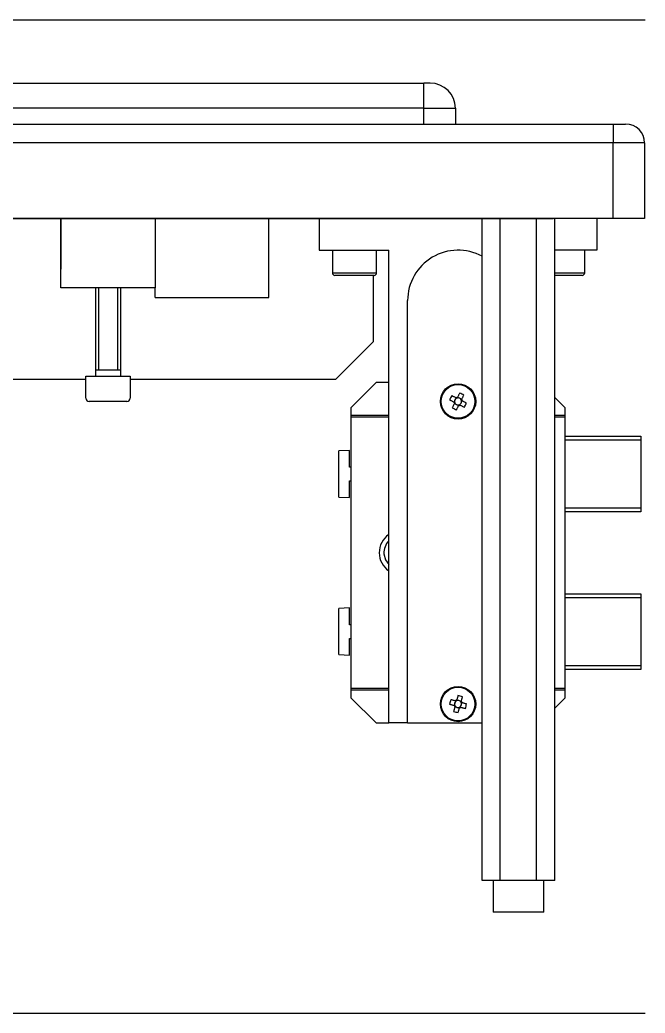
# Model space of a CAD drawing. Extents: x -2364 to 9601, y -871 to 1549.
# Drawn here: x 1751.3 to 1850.4, y 569.4 to 727 of the extents above; entities that cross this region are included whole.
import ezdxf

# ---------------------------------------------------------------- set-up
doc = ezdxf.new("R2010")
doc.units = 0
doc.layers.get('0').update_dxf_attribs({"linetype": 'CONTINUOUS'})

msp = doc.modelspace()

# ---------------------------------------------------------------- linework, layer by layer
for p, q in [((1380.18725, 727.00193), (1850.43917, 727.00193)), ((1757.76063, 684.46948), (1757.76063, 695.46948)), ((1757.76063, 695.46948), (1757.76063, 687.46948)), ((1772.76063, 695.46948), (1772.76063, 684.46948)), ((1790.76063, 682.96948), (1790.76063, 695.46948)), ((1807.35142, 675.96948), (1807.35142, 686.46948)), ((1772.76063, 684.46948), (1757.76063, 684.46948)), ((1763.26063, 684.46948), (1763.26063, 670.46948)), ((1763.76063, 684.46948), (1763.76063, 671.46948)), ((1766.76063, 684.46948), (1766.76063, 671.46948)), ((1767.26063, 684.46948), (1767.26063, 670.46948)), ((1772.76063, 682.96948), (1772.76063, 684.46948)), ((1772.76063, 682.96948), (1790.76063, 682.96948)), ((1801.35142, 669.96948), (1807.35142, 675.96948)), ((1763.26063, 671.46948), (1767.26063, 671.46948)), ((1761.76063, 669.96948), (1748.85141, 669.96948)), ((1761.76063, 670.46948), (1768.76063, 670.46948)), ((1761.76063, 666.96948), (1761.76063, 670.46948)), ((1768.76063, 670.46948), (1768.76063, 666.96948)), ((1801.35142, 669.96948), (1768.76063, 669.96948)), ((1768.26063, 666.46948), (1762.26063, 666.46948)), ((1380.18725, 569.43702), (1850.43917, 569.43702))]:
    msp.add_line(p, q)
at = {"color": 7, "linetype": 'Continuous'}
for p, q in [((1415.35141, 716.96948), (1815.35142, 716.96948)), ((1816.35142, 716.96948), (1815.35142, 716.96948)), ((1815.35142, 712.96948), (1815.35142, 716.96948)), ((1815.35142, 712.96948), (1415.35141, 712.96948)), ((1815.35142, 712.96948), (1820.35141, 712.96948)), ((1820.35141, 712.96948), (1820.35141, 710.46948)), ((1385.35141, 710.46948), (1845.35142, 710.46948)), ((1845.35142, 710.46948), (1845.35142, 707.46948)), ((1845.35142, 710.46948), (1847.35141, 710.46948)), ((1845.35142, 707.46948), (1385.35141, 707.46948)), ((1845.35142, 695.46948), (1845.35142, 707.46948)), ((1850.35141, 707.46948), (1845.35142, 707.46948)), ((1850.35141, 707.46948), (1850.35141, 695.46948)), ((1845.35142, 695.46948), (1500.35141, 695.46948)), ((1798.77142, 695.46948), (1798.77142, 690.46948)), ((1824.5779, 590.46948), (1824.5779, 695.46948)), ((1827.46466, 590.46948), (1827.46466, 695.46948)), ((1833.23816, 590.46948), (1833.23816, 695.46948)), ((1835.85141, 695.46948), (1835.85141, 695.41948)), ((1836.12492, 695.41948), (1836.12492, 695.46948)), ((1836.12492, 590.46948), (1836.12492, 695.46948)), ((1842.77142, 695.46948), (1842.77142, 695.41948)), ((1842.77142, 695.46948), (1842.77142, 690.46948)), ((1850.35141, 695.46948), (1845.35142, 695.46948)), ((1798.77142, 690.46948), (1809.77141, 690.46948)), ((1800.85141, 690.46948), (1800.85141, 686.86948)), ((1807.85141, 686.86948), (1807.85141, 690.46948)), ((1809.77141, 615.46948), (1809.77141, 690.46948)), ((1842.77142, 690.46948), (1836.12492, 690.46948)), ((1840.85142, 686.86948), (1840.85142, 690.46948)), ((1807.45142, 686.46948), (1801.25142, 686.46948)), ((1840.45141, 686.46948), (1836.12492, 686.46948)), ((1812.77142, 615.46948), (1812.77142, 682.46948)), ((1807.77142, 669.46948), (1803.77141, 665.46948)), ((1809.77141, 669.46948), (1807.77142, 669.46948)), ((1820.22086, 666.54719), (1820.13432, 666.37332)), ((1820.46409, 667.03578), (1820.37753, 666.86191)), ((1820.84913, 667.02002), (1820.67526, 667.10657)), ((1821.33771, 666.7768), (1821.16384, 666.86335)), ((1821.32195, 666.39177), (1821.40852, 666.56564)), ((1837.77141, 665.46948), (1836.12492, 667.11598)), ((1803.77141, 665.46948), (1803.77141, 664.21948)), ((1820.20511, 666.16216), (1820.37898, 666.07561)), ((1820.69371, 665.91894), (1820.86757, 665.83238)), ((1821.07874, 665.90318), (1821.16528, 666.07705)), ((1837.77141, 664.21948), (1837.77141, 665.46948)), ((1803.77141, 664.21948), (1803.77141, 663.96948)), ((1809.77141, 664.21948), (1803.77141, 664.21948)), ((1803.77141, 663.96948), (1803.77141, 620.96948)), ((1809.77141, 663.96948), (1803.77141, 663.96948)), ((1837.77141, 664.21948), (1836.12492, 664.21948)), ((1837.77141, 663.96948), (1836.12492, 663.96948)), ((1837.77141, 663.96948), (1837.77141, 664.21948)), ((1837.77141, 620.96948), (1837.77141, 663.96948)), ((1837.77141, 660.96948), (1849.77142, 660.96948)), ((1849.77142, 660.32948), (1837.77141, 660.32948)), ((1847.85142, 660.96948), (1849.77142, 660.96948)), ((1849.77142, 660.96948), (1849.77142, 660.32948)), ((1849.77142, 660.96948), (1849.77142, 660.32948)), ((1849.77142, 660.32948), (1849.77142, 649.60948)), ((1849.77142, 660.32948), (1849.77142, 649.60948)), ((1803.53241, 658.7151), (1801.87141, 658.62805)), ((1801.87141, 651.31091), (1801.87141, 658.62805)), ((1803.53241, 656.04898), (1803.53241, 658.7151)), ((1803.77141, 656.04898), (1803.53241, 656.04898)), ((1803.53241, 653.88998), (1803.77141, 653.88998)), ((1803.53241, 651.22386), (1803.53241, 653.88998)), ((1801.87141, 651.31091), (1803.53241, 651.22386)), ((1837.77141, 649.60948), (1849.77142, 649.60948)), ((1849.77142, 649.60948), (1849.77142, 648.96948)), ((1849.77142, 649.60948), (1849.77142, 648.96948)), ((1849.77142, 648.96948), (1837.77141, 648.96948)), ((1849.77142, 648.96948), (1847.85142, 648.96948)), ((1837.77141, 635.96948), (1849.77142, 635.96948)), ((1849.77142, 635.32948), (1837.77141, 635.32948)), ((1847.85142, 635.96948), (1849.77142, 635.96948)), ((1849.77142, 635.96948), (1849.77142, 635.32948)), ((1849.77142, 635.96948), (1849.77142, 635.32948)), ((1849.77142, 635.32948), (1849.77142, 624.60948)), ((1849.77142, 635.32948), (1849.77142, 624.60948)), ((1803.53241, 633.7151), (1801.87141, 633.62805)), ((1801.87141, 626.31091), (1801.87141, 633.62805)), ((1803.53241, 631.04898), (1803.53241, 633.7151)), ((1803.77141, 631.04898), (1803.53241, 631.04898)), ((1803.53241, 628.88998), (1803.77141, 628.88998)), ((1803.53241, 626.22386), (1803.53241, 628.88998)), ((1801.87141, 626.31091), (1803.53241, 626.22386)), ((1837.77141, 624.60948), (1849.77142, 624.60948)), ((1849.77142, 623.96948), (1837.77141, 623.96948)), ((1849.77142, 623.96948), (1847.85142, 623.96948)), ((1849.77142, 624.60948), (1849.77142, 623.96948)), ((1849.77142, 624.60948), (1849.77142, 623.96948)), ((1803.77141, 620.96948), (1803.77141, 620.71948)), ((1803.77141, 620.96948), (1809.77141, 620.96948)), ((1836.12492, 620.96948), (1837.77141, 620.96948)), ((1837.77141, 620.71948), (1837.77141, 620.96948)), ((1803.77141, 620.71948), (1803.77141, 619.46948)), ((1803.77141, 620.71948), (1809.77141, 620.71948)), ((1803.77141, 619.46948), (1807.77142, 615.46948)), ((1836.12492, 620.71948), (1837.77141, 620.71948)), ((1836.12492, 617.82298), (1837.77141, 619.46948)), ((1837.77141, 619.46948), (1837.77141, 620.71948)), ((1820.2162, 618.43997), (1820.16466, 618.2527)), ((1820.27472, 618.05908), (1820.46196, 618.00755)), ((1820.36101, 618.96618), (1820.30948, 618.77892)), ((1820.7419, 619.0247), (1820.55463, 619.07623)), ((1820.80092, 617.91426), (1820.98818, 617.86273)), ((1821.26812, 618.87987), (1821.08085, 618.93141)), ((1821.18181, 617.97278), (1821.23334, 618.16003)), ((1821.32663, 618.49899), (1821.37816, 618.68625)), ((1807.77142, 615.46948), (1809.77141, 615.46948)), ((1812.77142, 615.46948), (1809.77141, 615.46948)), ((1812.77142, 615.46948), (1824.5779, 615.46948)), ((1827.46466, 590.46948), (1824.5779, 590.46948)), ((1826.35141, 590.46948), (1826.35141, 585.46948)), ((1833.23816, 590.46948), (1827.46466, 590.46948)), ((1836.12492, 590.46948), (1833.23816, 590.46948)), ((1834.35141, 585.46948), (1834.35141, 590.46948)), ((1832.35141, 585.46948), (1826.35141, 585.46948)), ((1834.35141, 585.46948), (1832.35141, 585.46948))]:
    msp.add_line(p, q, dxfattribs=at)
at = {"color": 8, "linetype": 'Continuous'}
for p, q in [((1815.35142, 710.46948), (1815.35142, 712.96948)), ((1835.85141, 695.41948), (1485.35142, 695.41948)), ((1800.85141, 686.86948), (1807.85141, 686.86948)), ((1836.12492, 686.86948), (1840.85142, 686.86948)), ((1849.77142, 660.32948), (1847.85142, 660.32948)), ((1847.85142, 649.60948), (1849.77142, 649.60948)), ((1849.77142, 635.32948), (1847.85142, 635.32948)), ((1847.85142, 624.60948), (1849.77142, 624.60948))]:
    msp.add_line(p, q, dxfattribs=at)
at = {"color": 7, "linetype": 'Continuous'}
for points in [[(1819.43708, 666.72041), (1819.51891, 666.67968), (1819.60112, 666.63875), (1819.68369, 666.59764), (1819.7666, 666.55637), (1819.84981, 666.51495), (1819.93329, 666.47339), (1820.01702, 666.43172), (1820.10094, 666.38993)], [(1820.43072, 667.05239), (1820.34679, 667.09417), (1820.26306, 667.13585), (1820.17959, 667.17741), (1820.09638, 667.21883), (1820.01347, 667.2601), (1819.9309, 667.30121), (1819.84868, 667.34213), (1819.76685, 667.38287)], [(1820.37754, 666.86191), (1820.31684, 666.79564), (1820.26951, 666.71933), (1820.23715, 666.63556), (1820.22087, 666.54719)], [(1820.56478, 666.98566), (1820.56124, 666.98742), (1820.55771, 666.98918), (1820.55417, 666.99094), (1820.55065, 666.99269), (1820.54713, 666.99444), (1820.54362, 666.99619), (1820.54012, 666.99793), (1820.53664, 666.99966), (1820.53317, 667.00139), (1820.52972, 667.00311), (1820.52627, 667.00482), (1820.52284, 667.00653), (1820.51942, 667.00823), (1820.51602, 667.00993), (1820.51262, 667.01162), (1820.50924, 667.0133), (1820.50586, 667.01498), (1820.5025, 667.01666), (1820.49915, 667.01832), (1820.49581, 667.01999), (1820.49247, 667.02165), (1820.48915, 667.0233), (1820.48584, 667.02495), (1820.48254, 667.02659), (1820.47924, 667.02823), (1820.47596, 667.02987), (1820.47268, 667.0315), (1820.46941, 667.03312), (1820.46615, 667.03475), (1820.4629, 667.03637), (1820.45965, 667.03798), (1820.45641, 667.03959), (1820.45318, 667.0412), (1820.44996, 667.04281), (1820.44674, 667.04441), (1820.44353, 667.04601), (1820.44032, 667.04761), (1820.43712, 667.0492), (1820.43392, 667.0508), (1820.43072, 667.05239)], [(1820.69187, 667.13995), (1820.69028, 667.13675), (1820.68869, 667.13355), (1820.68709, 667.13034), (1820.68549, 667.12713), (1820.68389, 667.12392), (1820.68229, 667.1207), (1820.68069, 667.11748), (1820.67908, 667.11425), (1820.67747, 667.11101), (1820.67585, 667.10776), (1820.67423, 667.10451), (1820.67261, 667.10125), (1820.67098, 667.09798), (1820.66935, 667.09471), (1820.66772, 667.09142), (1820.66608, 667.08813), (1820.66443, 667.08483), (1820.66278, 667.08151), (1820.66113, 667.07819), (1820.65947, 667.07486), (1820.65781, 667.07152), (1820.65614, 667.06817), (1820.65447, 667.06481), (1820.65279, 667.06144), (1820.6511, 667.05805), (1820.64941, 667.05466), (1820.64772, 667.05125), (1820.64602, 667.04783), (1820.64431, 667.0444), (1820.64259, 667.04096), (1820.64087, 667.0375), (1820.63915, 667.03403), (1820.63741, 667.03055), (1820.63567, 667.02706), (1820.63392, 667.02355), (1820.63217, 667.02003), (1820.63042, 667.0165), (1820.62866, 667.01297), (1820.62689, 667.00943), (1820.62513, 667.00589)], [(1821.02235, 667.80381), (1820.98161, 667.72198), (1820.94068, 667.63977), (1820.89958, 667.5572), (1820.85831, 667.47429), (1820.81688, 667.39108), (1820.77532, 667.3076), (1820.73366, 667.22388), (1820.69187, 667.13995)], [(1821.16384, 666.86335), (1821.09758, 666.92405), (1821.02126, 666.97138), (1820.9375, 667.00374), (1820.84912, 667.02002)], [(1821.28759, 666.67611), (1821.28935, 666.67965), (1821.29111, 666.68319), (1821.29287, 666.68672), (1821.29462, 666.69025), (1821.29637, 666.69377), (1821.29812, 666.69728), (1821.29986, 666.70077), (1821.30159, 666.70426), (1821.30332, 666.70773), (1821.30503, 666.71118), (1821.30675, 666.71462), (1821.30846, 666.71806), (1821.31016, 666.72147), (1821.31185, 666.72488), (1821.31354, 666.72828), (1821.31523, 666.73166), (1821.31691, 666.73503), (1821.31858, 666.73839), (1821.32025, 666.74175), (1821.32191, 666.74509), (1821.32357, 666.74842), (1821.32522, 666.75174), (1821.32687, 666.75505), (1821.32852, 666.75835), (1821.33016, 666.76165), (1821.33179, 666.76493), (1821.33342, 666.76821), (1821.33505, 666.77148), (1821.33667, 666.77474), (1821.33829, 666.77799), (1821.33991, 666.78123), (1821.34152, 666.78447), (1821.34313, 666.7877), (1821.34474, 666.79093), (1821.34634, 666.79415), (1821.34794, 666.79736), (1821.34954, 666.80057), (1821.35113, 666.80377), (1821.35273, 666.80697), (1821.35432, 666.81017)], [(1821.44188, 666.54902), (1821.43868, 666.55062), (1821.43548, 666.55221), (1821.43228, 666.5538), (1821.42907, 666.5554), (1821.42586, 666.557), (1821.42264, 666.5586), (1821.41941, 666.56021), (1821.41618, 666.56182), (1821.41295, 666.56343), (1821.4097, 666.56504), (1821.40645, 666.56666), (1821.40319, 666.56829), (1821.39992, 666.56991), (1821.39664, 666.57154), (1821.39336, 666.57318), (1821.39006, 666.57482), (1821.38676, 666.57646), (1821.38345, 666.57811), (1821.38013, 666.57977), (1821.3768, 666.58142), (1821.37346, 666.58309), (1821.37011, 666.58475), (1821.36674, 666.58643), (1821.36337, 666.58811), (1821.35999, 666.58979), (1821.35659, 666.59148), (1821.35319, 666.59318), (1821.34977, 666.59488), (1821.34634, 666.59659), (1821.34289, 666.5983), (1821.33944, 666.60002), (1821.33597, 666.60175), (1821.33249, 666.60348), (1821.32899, 666.60522), (1821.32548, 666.60697), (1821.32197, 666.60872), (1821.31844, 666.61048), (1821.31491, 666.61223), (1821.31137, 666.614), (1821.30783, 666.61576)], [(1821.35432, 666.81017), (1821.3961, 666.8941), (1821.43778, 666.97782), (1821.47934, 667.0613), (1821.52077, 667.14451), (1821.56203, 667.22742), (1821.60314, 667.30999), (1821.64407, 667.39221), (1821.6848, 667.47403)], [(1822.10574, 666.21855), (1822.02392, 666.25928), (1821.94171, 666.30021), (1821.85913, 666.34131), (1821.77622, 666.38259), (1821.69301, 666.42401), (1821.60953, 666.46556), (1821.52582, 666.50724), (1821.44188, 666.54902)], [(1820.1885, 666.12879), (1820.14672, 666.04486), (1820.10504, 665.96113), (1820.06349, 665.87765), (1820.02207, 665.79445), (1819.98079, 665.71154), (1819.93968, 665.62896), (1819.89876, 665.54675), (1819.85802, 665.46493)], [(1820.10094, 666.38993), (1820.10414, 666.38834), (1820.10735, 666.38675), (1820.11055, 666.38515), (1820.11376, 666.38356), (1820.11698, 666.38196), (1820.1202, 666.38035), (1820.12342, 666.37875), (1820.12666, 666.37714), (1820.1299, 666.37553), (1820.13314, 666.37391), (1820.1364, 666.37229), (1820.13966, 666.37067), (1820.14293, 666.36904), (1820.1462, 666.36741), (1820.14949, 666.36578), (1820.15278, 666.36414), (1820.15608, 666.36249), (1820.15939, 666.36084), (1820.16271, 666.35919), (1820.16605, 666.35753), (1820.16939, 666.35587), (1820.17274, 666.3542), (1820.1761, 666.35253), (1820.17947, 666.35085), (1820.18285, 666.34916), (1820.18625, 666.34747), (1820.18965, 666.34578), (1820.19307, 666.34408), (1820.1965, 666.34237), (1820.19994, 666.34065), (1820.2034, 666.33893), (1820.20686, 666.33721), (1820.21035, 666.33547), (1820.21384, 666.33373), (1820.21735, 666.33199), (1820.22087, 666.33024), (1820.22439, 666.32848), (1820.22793, 666.32672), (1820.23146, 666.32496), (1820.235, 666.3232)], [(1820.25524, 666.26284), (1820.25348, 666.2593), (1820.25172, 666.25577), (1820.24996, 666.25223), (1820.2482, 666.2487), (1820.24645, 666.24519), (1820.2447, 666.24168), (1820.24296, 666.23818), (1820.24123, 666.2347), (1820.2395, 666.23123), (1820.23778, 666.22778), (1820.23606, 666.22433), (1820.23436, 666.2209), (1820.23265, 666.21748), (1820.23096, 666.21408), (1820.22927, 666.21068), (1820.22758, 666.2073), (1820.2259, 666.20393), (1820.22423, 666.20056), (1820.22256, 666.19721), (1820.2209, 666.19387), (1820.21924, 666.19054), (1820.21759, 666.18722), (1820.21594, 666.18391), (1820.2143, 666.18061), (1820.21266, 666.17731), (1820.21102, 666.17403), (1820.20939, 666.17075), (1820.20776, 666.16748), (1820.20614, 666.16422), (1820.20452, 666.16097), (1820.20291, 666.15773), (1820.20129, 666.15449), (1820.19969, 666.15126), (1820.19808, 666.14803), (1820.19648, 666.14481), (1820.19488, 666.1416), (1820.19328, 666.13839), (1820.19169, 666.13519), (1820.19009, 666.13199), (1820.1885, 666.12879)], [(1820.37898, 666.07561), (1820.44525, 666.01491), (1820.52156, 665.96758), (1820.60533, 665.93522), (1820.6937, 665.91894)], [(1820.52048, 665.13515), (1820.56121, 665.21697), (1820.60214, 665.29919), (1820.64325, 665.38176), (1820.68451, 665.46467), (1820.72594, 665.54788), (1820.7675, 665.63136), (1820.80918, 665.71508), (1820.85096, 665.79901)], [(1820.85096, 665.79901), (1820.85255, 665.80221), (1820.85415, 665.80541), (1820.85574, 665.80862), (1820.85734, 665.81182), (1820.85894, 665.81504), (1820.86054, 665.81825), (1820.86215, 665.82148), (1820.86376, 665.82471), (1820.86537, 665.82795), (1820.86698, 665.83119), (1820.8686, 665.83445), (1820.87023, 665.83771), (1820.87186, 665.84097), (1820.87349, 665.84425), (1820.87512, 665.84754), (1820.87676, 665.85083), (1820.87841, 665.85413), (1820.88006, 665.85744), (1820.88171, 665.86077), (1820.88337, 665.8641), (1820.88503, 665.86744), (1820.8867, 665.87079), (1820.88837, 665.87415), (1820.89005, 665.87752), (1820.89174, 665.88091), (1820.89343, 665.8843), (1820.89512, 665.88771), (1820.89682, 665.89113), (1820.89853, 665.89456), (1820.90024, 665.898), (1820.90196, 665.90146), (1820.90369, 665.90492), (1820.90542, 665.90841), (1820.90716, 665.9119), (1820.90891, 665.91541), (1820.91066, 665.91893), (1820.91241, 665.92246), (1820.91417, 665.92599), (1820.91593, 665.92953), (1820.91769, 665.93307)], [(1820.97805, 665.9533), (1820.98159, 665.95154), (1820.98513, 665.94978), (1820.98866, 665.94802), (1820.99219, 665.94626), (1820.99571, 665.94451), (1820.99921, 665.94277), (1821.00271, 665.94103), (1821.00619, 665.93929), (1821.00966, 665.93757), (1821.01312, 665.93585), (1821.01656, 665.93413), (1821.01999, 665.93242), (1821.02341, 665.93072), (1821.02681, 665.92903), (1821.03021, 665.92734), (1821.03359, 665.92565), (1821.03697, 665.92397), (1821.04033, 665.9223), (1821.04368, 665.92063), (1821.04702, 665.91897), (1821.05035, 665.91731), (1821.05367, 665.91566), (1821.05698, 665.91401), (1821.06029, 665.91236), (1821.06358, 665.91072), (1821.06687, 665.90909), (1821.07014, 665.90746), (1821.07341, 665.90583), (1821.07667, 665.90421), (1821.07992, 665.90259), (1821.08317, 665.90097), (1821.08641, 665.89936), (1821.08964, 665.89775), (1821.09286, 665.89615), (1821.09608, 665.89455), (1821.09929, 665.89295), (1821.1025, 665.89135), (1821.1057, 665.88975), (1821.1089, 665.88816), (1821.1121, 665.88657)], [(1821.1121, 665.88657), (1821.19604, 665.84479), (1821.27975, 665.80311), (1821.36323, 665.76155), (1821.44644, 665.72013), (1821.52935, 665.67886), (1821.61193, 665.63775), (1821.69414, 665.59682), (1821.77596, 665.55609)], [(1821.16528, 666.07705), (1821.22598, 666.14331), (1821.27331, 666.21963), (1821.30567, 666.3034), (1821.32196, 666.39177)], [(1809.02598, 642.31098), (1809.26863, 641.32992), (1809.77141, 640.58202)], [(1820.7613, 619.82716), (1820.73705, 619.73904), (1820.71268, 619.65049), (1820.68821, 619.56156), (1820.66364, 619.47226), (1820.63898, 619.38264), (1820.61422, 619.29274), (1820.58941, 619.20257), (1820.56453, 619.11217)], [(1821.27801, 618.91581), (1821.30288, 619.00621), (1821.32769, 619.09639), (1821.35244, 619.18629), (1821.3771, 619.27591), (1821.40168, 619.3652), (1821.42616, 619.45413), (1821.45052, 619.54268), (1821.47478, 619.63081)], [(1819.41373, 618.45937), (1819.50185, 618.43512), (1819.5904, 618.41075), (1819.67934, 618.38627), (1819.76863, 618.3617), (1819.85824, 618.33704), (1819.94816, 618.31229), (1820.03832, 618.28748), (1820.12871, 618.2626)], [(1820.32507, 618.97607), (1820.23468, 619.00095), (1820.14451, 619.02576), (1820.0546, 619.0505), (1819.96498, 619.07517), (1819.87569, 619.09975), (1819.78676, 619.12422), (1819.69821, 619.14859), (1819.61008, 619.17284)], [(1820.26482, 618.02314), (1820.23994, 617.93275), (1820.21513, 617.84257), (1820.19038, 617.75267), (1820.16571, 617.66305), (1820.14114, 617.57376), (1820.11667, 617.48483), (1820.0923, 617.39627), (1820.06805, 617.30815)], [(1820.12871, 618.2626), (1820.13216, 618.26165), (1820.13561, 618.2607), (1820.13906, 618.25975), (1820.14252, 618.2588), (1820.14598, 618.25785), (1820.14945, 618.2569), (1820.15292, 618.25594), (1820.1564, 618.25498), (1820.15989, 618.25402), (1820.16339, 618.25306), (1820.16689, 618.2521), (1820.1704, 618.25113), (1820.17392, 618.25016), (1820.17745, 618.24919), (1820.18099, 618.24822), (1820.18454, 618.24724), (1820.18809, 618.24626), (1820.19166, 618.24528), (1820.19524, 618.2443), (1820.19882, 618.24331), (1820.20242, 618.24232), (1820.20603, 618.24132), (1820.20965, 618.24033), (1820.21328, 618.23933), (1820.21692, 618.23833), (1820.22058, 618.23732), (1820.22425, 618.23631), (1820.22793, 618.2353), (1820.23162, 618.23428), (1820.23533, 618.23326), (1820.23905, 618.23223), (1820.24279, 618.23121), (1820.24654, 618.23017), (1820.2503, 618.22914), (1820.25408, 618.2281), (1820.25787, 618.22705), (1820.26166, 618.22601), (1820.26547, 618.22496), (1820.26928, 618.22391), (1820.27309, 618.22286)], [(1820.30948, 618.77892), (1820.26265, 618.70223), (1820.23086, 618.61824), (1820.2152, 618.52982), (1820.2162, 618.43996)], [(1820.30455, 618.16752), (1820.3035, 618.16371), (1820.30245, 618.1599), (1820.30141, 618.15609), (1820.30036, 618.15229), (1820.29932, 618.1485), (1820.29828, 618.14472), (1820.29725, 618.14096), (1820.29622, 618.13721), (1820.29519, 618.13347), (1820.29416, 618.12975), (1820.29314, 618.12604), (1820.29213, 618.12234), (1820.29111, 618.11866), (1820.2901, 618.11499), (1820.28909, 618.11134), (1820.28809, 618.10769), (1820.28709, 618.10406), (1820.28609, 618.10044), (1820.2851, 618.09683), (1820.28411, 618.09323), (1820.28312, 618.08964), (1820.28213, 618.08607), (1820.28115, 618.0825), (1820.28017, 618.07895), (1820.27919, 618.0754), (1820.27822, 618.07186), (1820.27725, 618.06833), (1820.27628, 618.06481), (1820.27531, 618.0613), (1820.27435, 618.0578), (1820.27339, 618.0543), (1820.27243, 618.05082), (1820.27147, 618.04734), (1820.27051, 618.04386), (1820.26956, 618.0404), (1820.26861, 618.03694), (1820.26766, 618.03348), (1820.26671, 618.03003), (1820.26577, 618.02658), (1820.26482, 618.02314)], [(1820.46946, 618.93634), (1820.46564, 618.93739), (1820.46183, 618.93844), (1820.45802, 618.93948), (1820.45422, 618.94053), (1820.45043, 618.94157), (1820.44665, 618.94261), (1820.44289, 618.94365), (1820.43914, 618.94468), (1820.4354, 618.94571), (1820.43168, 618.94673), (1820.42797, 618.94775), (1820.42427, 618.94877), (1820.42059, 618.94978), (1820.41692, 618.95079), (1820.41327, 618.9518), (1820.40962, 618.9528), (1820.40599, 618.9538), (1820.40237, 618.95479), (1820.39876, 618.95579), (1820.39517, 618.95678), (1820.39158, 618.95776), (1820.388, 618.95875), (1820.38444, 618.95973), (1820.38088, 618.96071), (1820.37734, 618.96168), (1820.3738, 618.96266), (1820.37027, 618.96363), (1820.36675, 618.9646), (1820.36324, 618.96556), (1820.35974, 618.96653), (1820.35624, 618.96749), (1820.35276, 618.96845), (1820.34928, 618.96941), (1820.3458, 618.97036), (1820.34233, 618.97132), (1820.33887, 618.97227), (1820.33542, 618.97322), (1820.33196, 618.97417), (1820.32852, 618.97512), (1820.32507, 618.97607)], [(1820.46197, 618.00755), (1820.53866, 617.96071), (1820.62265, 617.92892), (1820.71107, 617.91326), (1820.80093, 617.91426)], [(1820.56453, 619.11217), (1820.56358, 619.10873), (1820.56264, 619.10528), (1820.56169, 619.10183), (1820.56074, 619.09837), (1820.55979, 619.09491), (1820.55884, 619.09145), (1820.55788, 619.08797), (1820.55692, 619.08449), (1820.55596, 619.08101), (1820.555, 619.07751), (1820.55404, 619.07401), (1820.55307, 619.0705), (1820.5521, 619.06698), (1820.55113, 619.06345), (1820.55016, 619.05991), (1820.54918, 619.05636), (1820.5482, 619.05281), (1820.54722, 619.04924), (1820.54623, 619.04566), (1820.54524, 619.04207), (1820.54425, 619.03848), (1820.54326, 619.03487), (1820.54226, 619.03125), (1820.54126, 619.02761), (1820.54026, 619.02397), (1820.53925, 619.02031), (1820.53824, 619.01664), (1820.53722, 619.01296), (1820.53621, 619.00927), (1820.53519, 619.00556), (1820.53416, 619.00184), (1820.53313, 618.9981), (1820.5321, 618.99435), (1820.53107, 618.99059), (1820.53003, 618.98681), (1820.52899, 618.98302), (1820.52794, 618.97922), (1820.5269, 618.97542), (1820.52585, 618.97161), (1820.5248, 618.9678)], [(1821.08086, 618.93141), (1821.00416, 618.97824), (1820.92018, 619.01003), (1820.83175, 619.02569), (1820.7419, 619.02469)], [(1820.78152, 617.1118), (1820.80578, 617.19992), (1820.83014, 617.28846), (1820.85462, 617.3774), (1820.8792, 617.4667), (1820.90386, 617.55631), (1820.92859, 617.64622), (1820.95342, 617.73639), (1820.97829, 617.82678)], [(1820.97829, 617.82678), (1820.97924, 617.83023), (1820.98019, 617.83368), (1820.98114, 617.83713), (1820.98209, 617.84058), (1820.98304, 617.84404), (1820.984, 617.84751), (1820.98496, 617.85098), (1820.98591, 617.85446), (1820.98687, 617.85795), (1820.98784, 617.86145), (1820.9888, 617.86495), (1820.98977, 617.86846), (1820.99073, 617.87198), (1820.99171, 617.87551), (1820.99268, 617.87905), (1820.99365, 617.8826), (1820.99463, 617.88615), (1820.99561, 617.88972), (1820.9966, 617.8933), (1820.99758, 617.89688), (1820.99857, 617.90048), (1820.99957, 617.90409), (1821.00056, 617.90771), (1821.00156, 617.91134), (1821.00256, 617.91499), (1821.00357, 617.91864), (1821.00458, 617.92231), (1821.00559, 617.92599), (1821.00661, 617.92969), (1821.00763, 617.9334), (1821.00865, 617.93712), (1821.00968, 617.94086), (1821.01071, 617.9446), (1821.01175, 617.94837), (1821.01279, 617.95215), (1821.01384, 617.95594), (1821.01488, 617.95973), (1821.01593, 617.96354), (1821.01698, 617.96735), (1821.01803, 617.97116)], [(1821.07337, 618.00262), (1821.07719, 618.00157), (1821.081, 618.00052), (1821.0848, 617.99947), (1821.0886, 617.99843), (1821.09239, 617.99739), (1821.09617, 617.99635), (1821.09993, 617.99531), (1821.10368, 617.99428), (1821.10742, 617.99325), (1821.11114, 617.99222), (1821.11485, 617.9912), (1821.11854, 617.99019), (1821.12223, 617.98917), (1821.1259, 617.98816), (1821.12955, 617.98716), (1821.1332, 617.98615), (1821.13683, 617.98515), (1821.14045, 617.98416), (1821.14406, 617.98316), (1821.14766, 617.98217), (1821.15125, 617.98119), (1821.15483, 617.9802), (1821.15839, 617.97922), (1821.16195, 617.97824), (1821.1655, 617.97726), (1821.16904, 617.97629), (1821.17257, 617.97532), (1821.17609, 617.97435), (1821.1796, 617.97338), (1821.1831, 617.97242), (1821.1866, 617.97146), (1821.19008, 617.9705), (1821.19356, 617.96954), (1821.19703, 617.96859), (1821.2005, 617.96763), (1821.20396, 617.96668), (1821.20741, 617.96573), (1821.21086, 617.96478), (1821.21431, 617.96383), (1821.21775, 617.96288)], [(1821.21775, 617.96288), (1821.30814, 617.93801), (1821.39832, 617.91319), (1821.48822, 617.88845), (1821.57784, 617.86378), (1821.66714, 617.83921), (1821.75607, 617.81474), (1821.84461, 617.79037), (1821.93274, 617.76611)], [(1821.23334, 618.16004), (1821.28018, 618.23673), (1821.31197, 618.32071), (1821.32763, 618.40914), (1821.32663, 618.49899)], [(1821.23827, 618.77144), (1821.23932, 618.77525), (1821.24037, 618.77906), (1821.24142, 618.78287), (1821.24247, 618.78667), (1821.24351, 618.79046), (1821.24455, 618.79424), (1821.24559, 618.798), (1821.24662, 618.80175), (1821.24765, 618.80549), (1821.24867, 618.80921), (1821.24969, 618.81292), (1821.25071, 618.81662), (1821.25172, 618.8203), (1821.25273, 618.82397), (1821.25374, 618.82762), (1821.25474, 618.83127), (1821.25574, 618.8349), (1821.25673, 618.83852), (1821.25773, 618.84213), (1821.25872, 618.84573), (1821.2597, 618.84932), (1821.26069, 618.8529), (1821.26167, 618.85646), (1821.26265, 618.86002), (1821.26362, 618.86357), (1821.2646, 618.8671), (1821.26557, 618.87063), (1821.26653, 618.87415), (1821.2675, 618.87766), (1821.26846, 618.88116), (1821.26943, 618.88466), (1821.27039, 618.88815), (1821.27134, 618.89162), (1821.2723, 618.8951), (1821.27326, 618.89856), (1821.27421, 618.90202), (1821.27516, 618.90547), (1821.27611, 618.90892), (1821.27706, 618.91237), (1821.27801, 618.91581)], [(1821.4141, 618.67636), (1821.41066, 618.67731), (1821.40721, 618.67826), (1821.40376, 618.6792), (1821.40031, 618.68015), (1821.39685, 618.68111), (1821.39339, 618.68206), (1821.38991, 618.68302), (1821.38643, 618.68397), (1821.38295, 618.68493), (1821.37945, 618.6859), (1821.37595, 618.68686), (1821.37244, 618.68783), (1821.36892, 618.68879), (1821.36539, 618.68977), (1821.36185, 618.69074), (1821.3583, 618.69172), (1821.35475, 618.6927), (1821.35118, 618.69368), (1821.3476, 618.69466), (1821.34401, 618.69565), (1821.34041, 618.69664), (1821.3368, 618.69763), (1821.33318, 618.69863), (1821.32955, 618.69963), (1821.3259, 618.70063), (1821.32225, 618.70164), (1821.31858, 618.70265), (1821.3149, 618.70366), (1821.3112, 618.70468), (1821.30749, 618.7057), (1821.30377, 618.70672), (1821.30003, 618.70775), (1821.29628, 618.70878), (1821.29252, 618.70982), (1821.28874, 618.71086), (1821.28495, 618.7119), (1821.28115, 618.71295), (1821.27735, 618.714), (1821.27354, 618.71504), (1821.26973, 618.71609)], [(1822.12909, 618.47959), (1822.04097, 618.50384), (1821.95242, 618.52821), (1821.86349, 618.55269), (1821.77419, 618.57726), (1821.68457, 618.60192), (1821.59468, 618.62666), (1821.50451, 618.65148), (1821.4141, 618.67636)]]:
    msp.add_lwpolyline(points, dxfattribs=at)
for centre, radius in [((1820.77141, 666.46948), 2.8), ((1820.77141, 666.46948), 2.67442), ((1820.77141, 618.46948), 2.8), ((1820.77141, 618.46948), 2.67442)]:
    msp.add_circle(centre, radius, dxfattribs=at)
for centre, radius, start, end in [((1816.35141, 712.96948), 4, 0, 90), ((1847.35141, 707.46948), 3, 0, 90), ((1820.77141, 682.46948), 8, 61.5877569, 180), ((1801.25141, 686.86948), 0.4, 180, 270), ((1807.45141, 686.86948), 0.4, 270, 0), ((1840.45141, 686.86948), 0.4, 270, 0), ((1829.4325, 662.15789), 10.9875, 151.6055906, 155.4651492), ((1820.77141, 666.46948), 0.556, 171.9656929, 195.2536157), ((1820.77141, 666.46948), 0.556, 135.1051178, 171.9656929), ((1820.77141, 666.46948), 0.556, 111.817195, 135.1051178), ((1820.77141, 666.46948), 0.67517, 96.7660333, 120.3047775), ((1820.77141, 666.46948), 0.556, 105.2536157, 111.817195), ((1820.77141, 666.46948), 0.556, 81.9656929, 105.2536157), ((1820.77141, 666.46948), 0.556, 45.1051178, 81.9656929), ((1816.46482, 657.8185), 10.97623, 61.6034392, 65.466916), ((1820.77141, 666.46948), 0.556, 21.817195, 45.1051178), ((1820.77141, 666.46948), 0.556, 15.2536157, 21.817195), ((1820.77141, 666.46948), 0.556, 351.9656929, 15.2536157), ((1820.77141, 666.46948), 0.67517, 6.7660333, 30.3047775), ((1825.07882, 675.12225), 10.97819, 241.6041331, 245.4669923), ((1820.77141, 666.46948), 0.67517, 186.7660333, 210.3047775), ((1820.77141, 666.46948), 0.556, 195.2536157, 201.817195), ((1820.77141, 666.46948), 0.556, 201.817195, 225.1051178), ((1820.77141, 666.46948), 0.556, 225.1051178, 261.9656929), ((1820.77141, 666.46948), 0.556, 261.9656929, 285.2536157), ((1820.77141, 666.46948), 0.67517, 276.7660333, 300.3047775), ((1820.77141, 666.46948), 0.556, 285.2536157, 291.817195), ((1820.77141, 666.46948), 0.556, 291.817195, 315.1051178), ((1820.77141, 666.46948), 0.556, 315.1051178, 351.9656929), ((1812.11915, 670.77667), 10.97763, 331.6038549, 335.4668848), ((1811.77141, 642.46948), 3.5, 124.8499046, 235.1500954), ((1811.77141, 642.46948), 2.75, 136.6582418, 183.3042135), ((1818.20619, 609.14825), 10.98034, 72.6818715, 76.5439891), ((1830.10231, 615.90156), 10.99037, 162.6834999, 166.5420545), ((1820.77141, 618.46948), 0.67517, 197.8432064, 221.3819506), ((1820.77141, 618.46948), 0.556, 146.182291, 183.042866), ((1820.77141, 618.46948), 0.556, 183.042866, 206.3307889), ((1820.77141, 618.46948), 0.556, 206.3307889, 212.8943681), ((1820.77141, 618.46948), 0.556, 212.8943681, 236.182291), ((1820.77141, 618.46948), 0.556, 122.8943681, 146.182291), ((1820.77141, 618.46948), 0.67517, 107.8432064, 131.3819506), ((1820.77141, 618.46948), 0.556, 236.182291, 273.042866), ((1820.77141, 618.46948), 0.556, 116.3307889, 122.8943681), ((1820.77141, 618.46948), 0.556, 93.042866, 116.3307889), ((1820.77141, 618.46948), 0.556, 56.182291, 93.042866), ((1820.77141, 618.46948), 0.556, 273.042866, 296.3307889), ((1820.77141, 618.46948), 0.67517, 287.8432064, 311.3819506), ((1820.77141, 618.46948), 0.556, 296.3307889, 302.8943681), ((1820.77141, 618.46948), 0.556, 302.8943681, 326.182291), ((1820.77141, 618.46948), 0.556, 32.8943681, 56.182291), ((1820.77141, 618.46948), 0.556, 326.182291, 3.042866), ((1820.77141, 618.46948), 0.556, 26.3307889, 32.8943681), ((1820.77141, 618.46948), 0.556, 3.042866, 26.3307889), ((1820.77141, 618.46948), 0.67517, 17.8432064, 41.3819506), ((1811.46377, 621.03099), 10.96625, 342.6792561, 346.5462984), ((1823.33604, 627.78833), 10.97788, 252.681171, 256.5440773)]:
    msp.add_arc(centre, radius, start, end, dxfattribs=at)
for centre, start, end in [((1762.26063, 666.96948), 180, 270), ((1768.26063, 666.96948), 270, 0)]:
    msp.add_arc(centre, 0.5, start, end)

doc.saveas('drawing.dxf')
